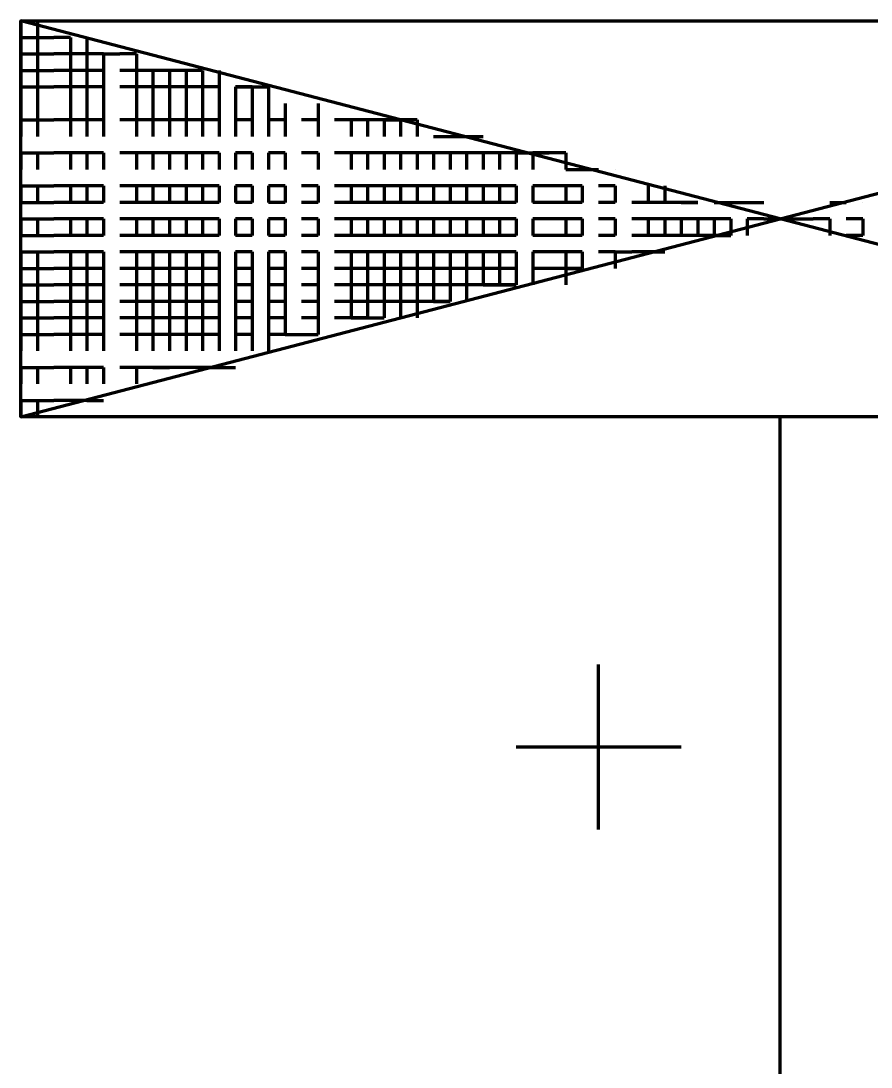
# Model space of a CAD drawing. Header units: inches. Extents: x 16 to 776, y 37 to 575.
# Drawn here: x 109.5 to 118.08, y 375.43 to 386 of the extents above; entities that cross this region are included whole.
import ezdxf

# ---------------------------------------------------------------- set-up
doc = ezdxf.new("R2010")
doc.units = ezdxf.units.IN
doc.header["$MEASUREMENT"] = 0
doc.layers.add('P', color=250, linetype='CONTINUOUS', lineweight=100)

msp = doc.modelspace()

# ---------------------------------------------------------------- linework, layer by layer
at = {"layer": 'P', "color": 0, "linetype": 'Continuous'}
for points in [[(109.5, 386), (109.5, 385.833)], [(124.833, 382), (109.5, 382), (109.5, 386), (124.833, 386), (124.833, 382)], [(109.5, 382), (124.833, 386)], [(124.833, 382), (109.5, 386)], [(109.667, 386), (109.667, 385.833)], [(109.5, 385.833), (109.667, 385.833)], [(109.5, 385.833), (109.5, 385.667)], [(109.667, 385.833), (109.833, 385.833)], [(109.667, 385.833), (109.667, 385.667)], [(110, 385.833), (109.833, 385.833)], [(110, 385.833), (110, 385.667)], [(110.167, 385.833), (110.167, 385.667)], [(109.5, 385.667), (109.667, 385.667)], [(109.5, 385.667), (109.5, 385.5)], [(109.667, 385.667), (109.833, 385.667)], [(109.667, 385.667), (109.667, 385.5)], [(110, 385.667), (109.833, 385.667)], [(110.167, 385.667), (110, 385.667)], [(110, 385.667), (110, 385.5)], [(110.333, 385.667), (110.167, 385.667)], [(110.167, 385.667), (110.167, 385.5)], [(110.333, 385.667), (110.333, 385.667)], [(110.333, 385.667), (110.5, 385.667)], [(110.333, 385.667), (110.333, 385.5)], [(110.333, 385.667), (110.333, 385.667)], [(110.333, 385.667), (110.333, 385.5)], [(110.667, 385.667), (110.5, 385.667)], [(110.667, 385.667), (110.667, 385.5)], [(109.5, 385.5), (109.667, 385.5)], [(109.5, 385.5), (109.5, 385.333)], [(109.667, 385.5), (109.833, 385.5)], [(109.667, 385.5), (109.667, 385.333)], [(110, 385.5), (109.833, 385.5)], [(110.167, 385.5), (110, 385.5)], [(110, 385.5), (110, 385.333)], [(110.333, 385.5), (110.167, 385.5)], [(110.167, 385.5), (110.167, 385.333)], [(110.333, 385.5), (110.333, 385.5)], [(110.333, 385.5), (110.333, 385.333)], [(110.333, 385.5), (110.333, 385.333)], [(110.667, 385.5), (110.5, 385.5)], [(110.833, 385.5), (110.667, 385.5)], [(110.667, 385.5), (110.667, 385.333)], [(111, 385.5), (110.833, 385.5)], [(110.833, 385.5), (110.833, 385.5)], [(110.833, 385.5), (110.833, 385.333)], [(111.167, 385.5), (111, 385.5)], [(111, 385.5), (111, 385.5)], [(111, 385.5), (111, 385.333)], [(111.333, 385.5), (111.167, 385.5)], [(111.167, 385.5), (111.167, 385.5)], [(111.167, 385.5), (111.167, 385.333)], [(111.333, 385.5), (111.333, 385.333)], [(111.5, 385.5), (111.5, 385.333)], [(109.5, 385.333), (109.667, 385.333)], [(109.5, 385.333), (109.5, 385)], [(109.667, 385.333), (109.833, 385.333)], [(109.667, 385.333), (109.667, 385)], [(110, 385.333), (109.833, 385.333)], [(110.167, 385.333), (110, 385.333)], [(110, 385.333), (110, 385)], [(110.333, 385.333), (110.167, 385.333)], [(110.167, 385.333), (110.167, 385)], [(110.333, 385.333), (110.333, 385.333)], [(110.333, 385.333), (110.333, 385)], [(110.333, 385.333), (110.333, 385)], [(110.667, 385.333), (110.5, 385.333)], [(110.833, 385.333), (110.667, 385.333)], [(110.667, 385.333), (110.667, 385)], [(111, 385.333), (110.833, 385.333)], [(110.833, 385.333), (110.833, 385)], [(111.167, 385.333), (111, 385.333)], [(111, 385.333), (111, 385)], [(111.333, 385.333), (111.167, 385.333)], [(111.167, 385.333), (111.167, 385)], [(111.5, 385.333), (111.333, 385.333)], [(111.333, 385.333), (111.333, 385)], [(111.5, 385.333), (111.5, 385)], [(111.833, 385.333), (111.667, 385.333)], [(111.667, 385.333), (111.667, 385.333)], [(111.667, 385.333), (111.833, 385.333)], [(111.667, 385.333), (111.667, 385)], [(111.833, 385.333), (112, 385.333)], [(111.833, 385.333), (111.833, 385)], [(112, 385.333), (112, 385.333)], [(112, 385.333), (112, 385)], [(112.167, 385.167), (112.167, 385)], [(112.5, 385.167), (112.5, 385)], [(112.5, 385.167), (112.5, 385)], [(109.5, 385), (109.667, 385)], [(109.5, 385), (109.667, 385)], [(109.5, 385), (109.5, 385)], [(109.5, 385), (109.5, 384.833)], [(109.667, 385), (109.833, 385)], [(109.667, 385), (109.833, 385)], [(109.667, 385), (109.667, 385)], [(109.667, 385), (109.667, 384.833)], [(110, 385), (109.833, 385)], [(110, 385), (109.833, 385)], [(110.167, 385), (110, 385)], [(110.167, 385), (110, 385)], [(110, 385), (110, 385)], [(110, 385), (110, 384.833)], [(110.333, 385), (110.167, 385)], [(110.333, 385), (110.167, 385)], [(110.167, 385), (110.167, 385)], [(110.167, 385), (110.167, 384.833)], [(110.333, 385), (110.333, 385)], [(110.333, 385), (110.333, 385)], [(110.333, 385), (110.333, 385)], [(110.333, 385), (110.333, 384.833)], [(110.333, 385), (110.333, 385)], [(110.333, 385), (110.333, 384.833)], [(110.667, 385), (110.5, 385)], [(110.667, 385), (110.5, 385)], [(110.833, 385), (110.667, 385)], [(110.833, 385), (110.667, 385)], [(110.667, 385), (110.667, 385)], [(110.667, 385), (110.667, 384.833)], [(111, 385), (110.833, 385)], [(111, 385), (110.833, 385)], [(110.833, 385), (110.833, 385)], [(110.833, 385), (110.833, 384.833)], [(111.167, 385), (111, 385)], [(111.167, 385), (111, 385)], [(111, 385), (111, 385)], [(111, 385), (111, 384.833)], [(111.333, 385), (111.167, 385)], [(111.333, 385), (111.167, 385)], [(111.167, 385), (111.167, 385)], [(111.167, 385), (111.167, 384.833)], [(111.5, 385), (111.333, 385)], [(111.5, 385), (111.333, 385)], [(111.333, 385), (111.333, 385)], [(111.333, 385), (111.333, 384.833)], [(111.5, 385), (111.5, 385)], [(111.5, 385), (111.5, 384.833)], [(111.833, 385), (111.667, 385)], [(111.667, 385), (111.667, 385)], [(111.833, 385), (111.667, 385)], [(111.667, 385), (111.667, 385)], [(111.667, 385), (111.667, 385)], [(111.667, 385), (111.667, 384.833)], [(111.833, 385), (111.833, 385)], [(111.833, 385), (111.833, 384.833)], [(112.167, 385), (112, 385)], [(112, 385), (112, 385)], [(112.167, 385), (112, 385)], [(112, 385), (112, 385)], [(112, 385), (112, 385)], [(112, 385), (112, 384.833)], [(112.167, 385), (112.167, 385)], [(112.167, 385), (112.167, 384.833)], [(112.5, 385), (112.333, 385)], [(112.5, 385), (112.333, 385)], [(112.5, 385), (112.5, 385)], [(112.5, 385), (112.5, 385)], [(112.5, 385), (112.5, 385)], [(112.5, 385), (112.5, 384.833)], [(112.5, 385), (112.5, 385)], [(112.5, 385), (112.5, 384.833)], [(112.833, 385), (112.667, 385)], [(112.833, 385), (112.667, 385)], [(113, 385), (112.833, 385)], [(112.833, 385), (112.833, 385)], [(112.833, 385), (112.833, 384.833)], [(113.167, 385), (113, 385)], [(113, 385), (113, 385)], [(113, 385), (113, 384.833)], [(113.333, 385), (113.167, 385)], [(113.167, 385), (113.333, 385)], [(113.167, 385), (113.167, 384.833)], [(113.5, 385), (113.333, 385)], [(113.333, 385), (113.333, 385)], [(113.333, 385), (113.333, 384.833)], [(113.5, 385), (113.5, 384.833)], [(113.667, 384.833), (113.833, 384.833)], [(113.833, 384.833), (114, 384.833)], [(114, 384.833), (114.167, 384.833)], [(109.5, 384.667), (109.667, 384.667)], [(109.5, 384.667), (109.667, 384.667)], [(109.5, 384.667), (109.5, 384.667)], [(109.5, 384.667), (109.5, 384.5)], [(109.667, 384.667), (109.833, 384.667)], [(109.667, 384.667), (109.833, 384.667)], [(109.667, 384.667), (109.667, 384.667)], [(109.667, 384.667), (109.667, 384.5)], [(110, 384.667), (109.833, 384.667)], [(110, 384.667), (109.833, 384.667)], [(110.167, 384.667), (110, 384.667)], [(110.167, 384.667), (110, 384.667)], [(110, 384.667), (110, 384.667)], [(110, 384.667), (110, 384.5)], [(110.333, 384.667), (110.167, 384.667)], [(110.333, 384.667), (110.167, 384.667)], [(110.167, 384.667), (110.167, 384.667)], [(110.167, 384.667), (110.167, 384.5)], [(110.333, 384.667), (110.333, 384.667)], [(110.333, 384.667), (110.333, 384.667)], [(110.333, 384.667), (110.333, 384.667)], [(110.333, 384.667), (110.333, 384.5)], [(110.333, 384.667), (110.333, 384.667)], [(110.333, 384.667), (110.333, 384.5)], [(110.667, 384.667), (110.5, 384.667)], [(110.667, 384.667), (110.5, 384.667)], [(110.833, 384.667), (110.667, 384.667)], [(110.833, 384.667), (110.667, 384.667)], [(110.667, 384.667), (110.667, 384.667)], [(110.667, 384.667), (110.667, 384.5)], [(111, 384.667), (110.833, 384.667)], [(111, 384.667), (110.833, 384.667)], [(110.833, 384.667), (110.833, 384.667)], [(110.833, 384.667), (110.833, 384.5)], [(111.167, 384.667), (111, 384.667)], [(111.167, 384.667), (111, 384.667)], [(111, 384.667), (111, 384.667)], [(111, 384.667), (111, 384.5)], [(111.333, 384.667), (111.167, 384.667)], [(111.333, 384.667), (111.167, 384.667)], [(111.167, 384.667), (111.167, 384.667)], [(111.167, 384.667), (111.167, 384.5)], [(111.5, 384.667), (111.333, 384.667)], [(111.5, 384.667), (111.333, 384.667)], [(111.333, 384.667), (111.333, 384.667)], [(111.333, 384.667), (111.333, 384.5)], [(111.5, 384.667), (111.5, 384.667)], [(111.5, 384.667), (111.5, 384.5)], [(111.833, 384.667), (111.667, 384.667)], [(111.667, 384.667), (111.667, 384.667)], [(111.833, 384.667), (111.667, 384.667)], [(111.667, 384.667), (111.667, 384.667)], [(111.667, 384.667), (111.667, 384.667)], [(111.667, 384.667), (111.667, 384.5)], [(111.833, 384.667), (111.833, 384.667)], [(111.833, 384.667), (111.833, 384.5)], [(112.167, 384.667), (112, 384.667)], [(112, 384.667), (112, 384.667)], [(112.167, 384.667), (112, 384.667)], [(112, 384.667), (112, 384.667)], [(112, 384.667), (112, 384.667)], [(112, 384.667), (112, 384.5)], [(112.167, 384.667), (112.167, 384.667)], [(112.167, 384.667), (112.167, 384.5)], [(112.5, 384.667), (112.333, 384.667)], [(112.5, 384.667), (112.333, 384.667)], [(112.5, 384.667), (112.5, 384.667)], [(112.5, 384.667), (112.5, 384.667)], [(112.5, 384.667), (112.5, 384.667)], [(112.5, 384.667), (112.5, 384.5)], [(112.5, 384.667), (112.5, 384.667)], [(112.5, 384.667), (112.5, 384.5)], [(112.833, 384.667), (112.667, 384.667)], [(112.833, 384.667), (112.667, 384.667)], [(113, 384.667), (112.833, 384.667)], [(113, 384.667), (112.833, 384.667)], [(112.833, 384.667), (112.833, 384.667)], [(112.833, 384.667), (112.833, 384.5)], [(113.167, 384.667), (113, 384.667)], [(113.167, 384.667), (113, 384.667)], [(113, 384.667), (113, 384.667)], [(113, 384.667), (113, 384.5)], [(113.333, 384.667), (113.167, 384.667)], [(113.333, 384.667), (113.167, 384.667)], [(113.167, 384.667), (113.167, 384.667)], [(113.167, 384.667), (113.167, 384.5)], [(113.5, 384.667), (113.333, 384.667)], [(113.5, 384.667), (113.333, 384.667)], [(113.333, 384.667), (113.333, 384.667)], [(113.333, 384.667), (113.333, 384.5)], [(113.667, 384.667), (113.5, 384.667)], [(113.667, 384.667), (113.5, 384.667)], [(113.5, 384.667), (113.5, 384.667)], [(113.5, 384.667), (113.5, 384.5)], [(113.833, 384.667), (113.667, 384.667)], [(113.833, 384.667), (113.667, 384.667)], [(113.667, 384.667), (113.667, 384.667)], [(113.667, 384.667), (113.667, 384.5)], [(114, 384.667), (113.833, 384.667)], [(114, 384.667), (113.833, 384.667)], [(113.833, 384.667), (113.833, 384.667)], [(113.833, 384.667), (113.833, 384.5)], [(114.167, 384.667), (114, 384.667)], [(114.167, 384.667), (114, 384.667)], [(114, 384.667), (114, 384.667)], [(114, 384.667), (114, 384.5)], [(114.333, 384.667), (114.167, 384.667)], [(114.167, 384.667), (114.167, 384.667)], [(114.167, 384.667), (114.167, 384.5)], [(114.5, 384.667), (114.333, 384.667)], [(114.333, 384.667), (114.333, 384.667)], [(114.333, 384.667), (114.333, 384.5)], [(114.5, 384.667), (114.667, 384.667)], [(114.5, 384.667), (114.5, 384.5)], [(115, 384.667), (114.667, 384.667)], [(114.667, 384.667), (114.667, 384.667)], [(114.667, 384.667), (114.833, 384.667)], [(114.667, 384.667), (114.667, 384.5)], [(115, 384.667), (115, 384.5)], [(115, 384.5), (115.167, 384.5)], [(115.167, 384.5), (115.333, 384.5)], [(115.5, 384.5), (115.5, 384.5)], [(109.5, 384.333), (109.667, 384.333)], [(109.5, 384.333), (109.5, 384.167)], [(109.667, 384.333), (109.833, 384.333)], [(109.667, 384.333), (109.667, 384.167)], [(110, 384.333), (109.833, 384.333)], [(110.167, 384.333), (110, 384.333)], [(110, 384.333), (110, 384.167)], [(110.333, 384.333), (110.167, 384.333)], [(110.167, 384.333), (110.167, 384.167)], [(110.333, 384.333), (110.333, 384.333)], [(110.333, 384.333), (110.333, 384.167)], [(110.333, 384.333), (110.333, 384.167)], [(110.667, 384.333), (110.5, 384.333)], [(110.833, 384.333), (110.667, 384.333)], [(110.667, 384.333), (110.667, 384.167)], [(111, 384.333), (110.833, 384.333)], [(110.833, 384.333), (110.833, 384.167)], [(111.167, 384.333), (111, 384.333)], [(111, 384.333), (111, 384.167)], [(111.333, 384.333), (111.167, 384.333)], [(111.167, 384.333), (111.167, 384.167)], [(111.5, 384.333), (111.333, 384.333)], [(111.333, 384.333), (111.333, 384.167)], [(111.5, 384.333), (111.5, 384.167)], [(111.833, 384.333), (111.667, 384.333)], [(111.667, 384.333), (111.667, 384.333)], [(111.667, 384.333), (111.667, 384.167)], [(111.833, 384.333), (111.833, 384.167)], [(112.167, 384.333), (112, 384.333)], [(112, 384.333), (112, 384.333)], [(112, 384.333), (112, 384.167)], [(112.167, 384.333), (112.167, 384.167)], [(112.5, 384.333), (112.333, 384.333)], [(112.5, 384.333), (112.5, 384.333)], [(112.5, 384.333), (112.5, 384.167)], [(112.5, 384.333), (112.5, 384.167)], [(112.833, 384.333), (112.667, 384.333)], [(113, 384.333), (112.833, 384.333)], [(112.833, 384.333), (112.833, 384.167)], [(113.167, 384.333), (113, 384.333)], [(113, 384.333), (113, 384.167)], [(113.333, 384.333), (113.167, 384.333)], [(113.167, 384.333), (113.167, 384.167)], [(113.5, 384.333), (113.333, 384.333)], [(113.333, 384.333), (113.333, 384.167)], [(113.667, 384.333), (113.5, 384.333)], [(113.5, 384.333), (113.5, 384.167)], [(113.833, 384.333), (113.667, 384.333)], [(113.667, 384.333), (113.667, 384.167)], [(114, 384.333), (113.833, 384.333)], [(113.833, 384.333), (113.833, 384.167)], [(114.167, 384.333), (114, 384.333)], [(114, 384.333), (114, 384.167)], [(114.333, 384.333), (114.167, 384.333)], [(114.167, 384.333), (114.167, 384.167)], [(114.5, 384.333), (114.333, 384.333)], [(114.333, 384.333), (114.333, 384.167)], [(114.5, 384.333), (114.5, 384.167)], [(115, 384.333), (114.667, 384.333)], [(114.667, 384.333), (114.667, 384.333)], [(114.667, 384.333), (114.667, 384.167)], [(115.167, 384.333), (115, 384.333)], [(115, 384.333), (115, 384.333)], [(115, 384.333), (115, 384.167)], [(115, 384.333), (115, 384.167)], [(115.167, 384.333), (115.167, 384.167)], [(115.5, 384.333), (115.333, 384.333)], [(115.5, 384.333), (115.5, 384.333)], [(115.5, 384.333), (115.5, 384.167)], [(115.5, 384.333), (115.5, 384.167)], [(115.833, 384.333), (115.833, 384.167)], [(116, 384.333), (116, 384.167)], [(109.5, 384.167), (109.667, 384.167)], [(109.5, 384.167), (109.5, 384.167)], [(109.667, 384.167), (109.833, 384.167)], [(109.667, 384.167), (109.667, 384.167)], [(110, 384.167), (109.833, 384.167)], [(110.167, 384.167), (110, 384.167)], [(110, 384.167), (110, 384.167)], [(110.333, 384.167), (110.167, 384.167)], [(110.167, 384.167), (110.167, 384.167)], [(110.333, 384.167), (110.333, 384.167)], [(110.333, 384.167), (110.333, 384.167)], [(110.333, 384.167), (110.333, 384.167)], [(110.667, 384.167), (110.5, 384.167)], [(110.833, 384.167), (110.667, 384.167)], [(110.667, 384.167), (110.667, 384.167)], [(111, 384.167), (110.833, 384.167)], [(110.833, 384.167), (110.833, 384.167)], [(111.167, 384.167), (111, 384.167)], [(111, 384.167), (111, 384.167)], [(111.333, 384.167), (111.167, 384.167)], [(111.167, 384.167), (111.167, 384.167)], [(111.5, 384.167), (111.333, 384.167)], [(111.333, 384.167), (111.333, 384.167)], [(111.5, 384.167), (111.5, 384.167)], [(111.833, 384.167), (111.667, 384.167)], [(111.667, 384.167), (111.667, 384.167)], [(111.667, 384.167), (111.667, 384.167)], [(111.833, 384.167), (111.833, 384.167)], [(112.167, 384.167), (112, 384.167)], [(112, 384.167), (112, 384.167)], [(112, 384.167), (112, 384.167)], [(112.167, 384.167), (112.167, 384.167)], [(112.5, 384.167), (112.333, 384.167)], [(112.5, 384.167), (112.5, 384.167)], [(112.5, 384.167), (112.5, 384.167)], [(112.5, 384.167), (112.5, 384.167)], [(112.833, 384.167), (112.667, 384.167)], [(113, 384.167), (112.833, 384.167)], [(112.833, 384.167), (112.833, 384.167)], [(113.167, 384.167), (113, 384.167)], [(113, 384.167), (113, 384.167)], [(113.333, 384.167), (113.167, 384.167)], [(113.167, 384.167), (113.167, 384.167)], [(113.5, 384.167), (113.333, 384.167)], [(113.333, 384.167), (113.333, 384.167)], [(113.667, 384.167), (113.5, 384.167)], [(113.5, 384.167), (113.5, 384.167)], [(113.833, 384.167), (113.667, 384.167)], [(113.667, 384.167), (113.667, 384.167)], [(114, 384.167), (113.833, 384.167)], [(113.833, 384.167), (113.833, 384.167)], [(114.167, 384.167), (114, 384.167)], [(114, 384.167), (114, 384.167)], [(114.333, 384.167), (114.167, 384.167)], [(114.167, 384.167), (114.167, 384.167)], [(114.5, 384.167), (114.333, 384.167)], [(114.333, 384.167), (114.333, 384.167)], [(114.5, 384.167), (114.5, 384.167)], [(115, 384.167), (114.667, 384.167)], [(114.667, 384.167), (114.667, 384.167)], [(114.667, 384.167), (114.667, 384.167)], [(115.167, 384.167), (115, 384.167)], [(115, 384.167), (115, 384.167)], [(115, 384.167), (115, 384.167)], [(115, 384.167), (115, 384.167)], [(115.167, 384.167), (115.167, 384.167)], [(115.5, 384.167), (115.333, 384.167)], [(115.5, 384.167), (115.5, 384.167)], [(115.5, 384.167), (115.5, 384.167)], [(115.5, 384.167), (115.5, 384.167)], [(115.833, 384.167), (115.667, 384.167)], [(116, 384.167), (115.833, 384.167)], [(115.833, 384.167), (115.833, 384.167)], [(116.167, 384.167), (116, 384.167)], [(116, 384.167), (116, 384.167)], [(116.333, 384.167), (116.167, 384.167)], [(116.167, 384.167), (116.333, 384.167)], [(116.167, 384.167), (116.167, 384.167)], [(116.333, 384.167), (116.333, 384.167)], [(116.5, 384.167), (116.667, 384.167)], [(116.667, 384.167), (116.833, 384.167)], [(116.833, 384.167), (117, 384.167)], [(117.667, 384.167), (117.833, 384.167)], [(117.667, 384.167), (117.667, 384.167)], [(118, 384.167), (118, 384.167)], [(118, 384.167), (118, 384.167)], [(118, 384.167), (118, 384.167)], [(109.5, 384), (109.667, 384)], [(109.5, 384), (109.5, 383.833)], [(109.667, 384), (109.833, 384)], [(109.667, 384), (109.667, 383.833)], [(110, 384), (109.833, 384)], [(110.167, 384), (110, 384)], [(110, 384), (110, 383.833)], [(110.333, 384), (110.167, 384)], [(110.167, 384), (110.167, 383.833)], [(110.333, 384), (110.333, 384)], [(110.333, 384), (110.333, 383.833)], [(110.333, 384), (110.333, 383.833)], [(110.667, 384), (110.5, 384)], [(110.833, 384), (110.667, 384)], [(110.667, 384), (110.667, 383.833)], [(111, 384), (110.833, 384)], [(110.833, 384), (110.833, 383.833)], [(111.167, 384), (111, 384)], [(111, 384), (111, 383.833)], [(111.333, 384), (111.167, 384)], [(111.167, 384), (111.167, 383.833)], [(111.5, 384), (111.333, 384)], [(111.333, 384), (111.333, 383.833)], [(111.5, 384), (111.5, 383.833)], [(111.833, 384), (111.667, 384)], [(111.667, 384), (111.667, 384)], [(111.667, 384), (111.667, 383.833)], [(111.833, 384), (111.833, 383.833)], [(112.167, 384), (112, 384)], [(112, 384), (112, 384)], [(112, 384), (112, 383.833)], [(112.167, 384), (112.167, 383.833)], [(112.5, 384), (112.333, 384)], [(112.5, 384), (112.5, 384)], [(112.5, 384), (112.5, 383.833)], [(112.5, 384), (112.5, 383.833)], [(112.833, 384), (112.667, 384)], [(113, 384), (112.833, 384)], [(112.833, 384), (112.833, 383.833)], [(113.167, 384), (113, 384)], [(113, 384), (113, 383.833)], [(113.333, 384), (113.167, 384)], [(113.167, 384), (113.167, 383.833)], [(113.5, 384), (113.333, 384)], [(113.333, 384), (113.333, 383.833)], [(113.667, 384), (113.5, 384)], [(113.5, 384), (113.5, 383.833)], [(113.833, 384), (113.667, 384)], [(113.667, 384), (113.667, 383.833)], [(114, 384), (113.833, 384)], [(113.833, 384), (113.833, 383.833)], [(114.167, 384), (114, 384)], [(114, 384), (114, 383.833)], [(114.333, 384), (114.167, 384)], [(114.167, 384), (114.167, 383.833)], [(114.5, 384), (114.333, 384)], [(114.333, 384), (114.333, 383.833)], [(114.5, 384), (114.5, 383.833)], [(115, 384), (114.667, 384)], [(114.667, 384), (114.667, 384)], [(114.667, 384), (114.667, 383.833)], [(115.167, 384), (115, 384)], [(115, 384), (115, 384)], [(115, 384), (115, 383.833)], [(115, 384), (115, 383.833)], [(115.167, 384), (115.167, 383.833)], [(115.5, 384), (115.333, 384)], [(115.5, 384), (115.5, 384)], [(115.5, 384), (115.5, 383.833)], [(115.5, 384), (115.5, 383.833)], [(115.833, 384), (115.667, 384)], [(116, 384), (115.833, 384)], [(115.833, 384), (115.833, 383.833)], [(116.167, 384), (116, 384)], [(116, 384), (116, 383.833)], [(116.333, 384), (116.167, 384)], [(116.167, 384), (116.167, 383.833)], [(116.5, 384), (116.333, 384)], [(116.333, 384), (116.333, 383.833)], [(116.667, 384), (116.5, 384)], [(116.5, 384), (116.5, 383.833)], [(116.667, 384), (116.667, 383.833)], [(117, 384), (116.833, 384)], [(116.833, 384), (116.833, 384)], [(116.833, 384), (116.833, 383.833)], [(117, 384), (117.167, 384)], [(117.167, 384), (117.333, 384)], [(117.333, 384), (117.5, 384)], [(117.333, 384), (117.5, 384)], [(117.667, 384), (117.5, 384)], [(117.667, 384), (117.667, 384)], [(117.667, 384), (117.667, 383.833)], [(117.667, 384), (117.667, 383.833)], [(118, 384), (117.833, 384)], [(118, 384), (118, 384)], [(118, 384), (118, 383.833)], [(118, 384), (118, 383.833)], [(109.5, 383.833), (109.667, 383.833)], [(109.5, 383.833), (109.5, 383.833)], [(109.667, 383.833), (109.833, 383.833)], [(109.667, 383.833), (109.667, 383.833)], [(110, 383.833), (109.833, 383.833)], [(110.167, 383.833), (110, 383.833)], [(110, 383.833), (110, 383.833)], [(110.333, 383.833), (110.167, 383.833)], [(110.167, 383.833), (110.167, 383.833)], [(110.333, 383.833), (110.333, 383.833)], [(110.333, 383.833), (110.333, 383.833)], [(110.333, 383.833), (110.333, 383.833)], [(110.667, 383.833), (110.5, 383.833)], [(110.833, 383.833), (110.667, 383.833)], [(110.667, 383.833), (110.667, 383.833)], [(111, 383.833), (110.833, 383.833)], [(110.833, 383.833), (110.833, 383.833)], [(111.167, 383.833), (111, 383.833)], [(111, 383.833), (111, 383.833)], [(111.333, 383.833), (111.167, 383.833)], [(111.167, 383.833), (111.167, 383.833)], [(111.5, 383.833), (111.333, 383.833)], [(111.333, 383.833), (111.333, 383.833)], [(111.5, 383.833), (111.5, 383.833)], [(111.833, 383.833), (111.667, 383.833)], [(111.667, 383.833), (111.667, 383.833)], [(111.667, 383.833), (111.667, 383.833)], [(111.833, 383.833), (111.833, 383.833)], [(112.167, 383.833), (112, 383.833)], [(112, 383.833), (112, 383.833)], [(112, 383.833), (112, 383.833)], [(112.167, 383.833), (112.167, 383.833)], [(112.5, 383.833), (112.333, 383.833)], [(112.5, 383.833), (112.5, 383.833)], [(112.5, 383.833), (112.5, 383.833)], [(112.5, 383.833), (112.5, 383.833)], [(112.833, 383.833), (112.667, 383.833)], [(113, 383.833), (112.833, 383.833)], [(112.833, 383.833), (112.833, 383.833)], [(113.167, 383.833), (113, 383.833)], [(113, 383.833), (113, 383.833)], [(113.333, 383.833), (113.167, 383.833)], [(113.167, 383.833), (113.167, 383.833)], [(113.5, 383.833), (113.333, 383.833)], [(113.333, 383.833), (113.333, 383.833)], [(113.667, 383.833), (113.5, 383.833)], [(113.5, 383.833), (113.5, 383.833)], [(113.833, 383.833), (113.667, 383.833)], [(113.667, 383.833), (113.667, 383.833)], [(114, 383.833), (113.833, 383.833)], [(113.833, 383.833), (113.833, 383.833)], [(114.167, 383.833), (114, 383.833)], [(114, 383.833), (114, 383.833)], [(114.333, 383.833), (114.167, 383.833)], [(114.167, 383.833), (114.167, 383.833)], [(114.5, 383.833), (114.333, 383.833)], [(114.333, 383.833), (114.333, 383.833)], [(114.5, 383.833), (114.5, 383.833)], [(115, 383.833), (114.667, 383.833)], [(114.667, 383.833), (114.667, 383.833)], [(114.667, 383.833), (114.667, 383.833)], [(115.167, 383.833), (115, 383.833)], [(115, 383.833), (115, 383.833)], [(115, 383.833), (115, 383.833)], [(115, 383.833), (115, 383.833)], [(115.167, 383.833), (115.167, 383.833)], [(115.5, 383.833), (115.333, 383.833)], [(115.5, 383.833), (115.5, 383.833)], [(115.5, 383.833), (115.5, 383.833)], [(115.5, 383.833), (115.5, 383.833)], [(115.833, 383.833), (115.667, 383.833)], [(116, 383.833), (115.833, 383.833)], [(115.833, 383.833), (115.833, 383.833)], [(116.167, 383.833), (116, 383.833)], [(116, 383.833), (116, 383.833)], [(116.333, 383.833), (116.167, 383.833)], [(116.167, 383.833), (116.167, 383.833)], [(116.5, 383.833), (116.333, 383.833)], [(116.333, 383.833), (116.333, 383.833)], [(116.667, 383.833), (116.5, 383.833)], [(116.5, 383.833), (116.667, 383.833)], [(118, 383.833), (117.833, 383.833)], [(118, 383.833), (118, 383.833)], [(118, 383.833), (118, 383.833)], [(118, 383.833), (118, 383.833)], [(109.5, 383.667), (109.667, 383.667)], [(109.5, 383.667), (109.5, 383.5)], [(109.667, 383.667), (109.833, 383.667)], [(109.667, 383.667), (109.667, 383.5)], [(110, 383.667), (109.833, 383.667)], [(110.167, 383.667), (110, 383.667)], [(110, 383.667), (110, 383.5)], [(110.333, 383.667), (110.167, 383.667)], [(110.167, 383.667), (110.167, 383.5)], [(110.333, 383.667), (110.333, 383.667)], [(110.333, 383.667), (110.333, 383.5)], [(110.333, 383.667), (110.333, 383.5)], [(110.667, 383.667), (110.5, 383.667)], [(110.833, 383.667), (110.667, 383.667)], [(110.667, 383.667), (110.667, 383.5)], [(111, 383.667), (110.833, 383.667)], [(110.833, 383.667), (110.833, 383.5)], [(111.167, 383.667), (111, 383.667)], [(111, 383.667), (111, 383.5)], [(111.333, 383.667), (111.167, 383.667)], [(111.167, 383.667), (111.167, 383.5)], [(111.5, 383.667), (111.333, 383.667)], [(111.333, 383.667), (111.333, 383.5)], [(111.5, 383.667), (111.5, 383.5)], [(111.833, 383.667), (111.667, 383.667)], [(111.667, 383.667), (111.667, 383.667)], [(111.667, 383.667), (111.667, 383.5)], [(111.833, 383.667), (111.833, 383.5)], [(112.167, 383.667), (112, 383.667)], [(112, 383.667), (112, 383.667)], [(112, 383.667), (112, 383.5)], [(112.167, 383.667), (112.167, 383.5)], [(112.5, 383.667), (112.333, 383.667)], [(112.5, 383.667), (112.5, 383.667)], [(112.5, 383.667), (112.5, 383.5)], [(112.5, 383.667), (112.5, 383.5)], [(112.833, 383.667), (112.667, 383.667)], [(113, 383.667), (112.833, 383.667)], [(112.833, 383.667), (112.833, 383.5)], [(113.167, 383.667), (113, 383.667)], [(113, 383.667), (113, 383.5)], [(113.333, 383.667), (113.167, 383.667)], [(113.167, 383.667), (113.167, 383.5)], [(113.5, 383.667), (113.333, 383.667)], [(113.333, 383.667), (113.333, 383.5)], [(113.667, 383.667), (113.5, 383.667)], [(113.5, 383.667), (113.5, 383.5)], [(113.833, 383.667), (113.667, 383.667)], [(113.667, 383.667), (113.667, 383.5)], [(114, 383.667), (113.833, 383.667)], [(113.833, 383.667), (113.833, 383.5)], [(114.167, 383.667), (114, 383.667)], [(114, 383.667), (114, 383.5)], [(114.333, 383.667), (114.167, 383.667)], [(114.167, 383.667), (114.167, 383.5)], [(114.5, 383.667), (114.333, 383.667)], [(114.333, 383.667), (114.333, 383.5)], [(114.5, 383.667), (114.5, 383.5)], [(115, 383.667), (114.667, 383.667)], [(114.667, 383.667), (114.667, 383.667)], [(114.667, 383.667), (114.667, 383.5)], [(115.167, 383.667), (115, 383.667)], [(115, 383.667), (115, 383.667)], [(115, 383.667), (115, 383.5)], [(115, 383.667), (115, 383.5)], [(115.167, 383.667), (115.167, 383.5)], [(115.5, 383.667), (115.333, 383.667)], [(115.5, 383.667), (115.5, 383.667)], [(115.5, 383.667), (115.667, 383.667)], [(115.5, 383.667), (115.5, 383.5)], [(115.833, 383.667), (115.667, 383.667)], [(116, 383.667), (115.833, 383.667)], [(115.833, 383.667), (116, 383.667)], [(109.5, 383.5), (109.667, 383.5)], [(109.5, 383.5), (109.5, 383.333)], [(109.667, 383.5), (109.833, 383.5)], [(109.667, 383.5), (109.667, 383.333)], [(110, 383.5), (109.833, 383.5)], [(110.167, 383.5), (110, 383.5)], [(110, 383.5), (110, 383.333)], [(110.333, 383.5), (110.167, 383.5)], [(110.167, 383.5), (110.167, 383.333)], [(110.333, 383.5), (110.333, 383.5)], [(110.333, 383.5), (110.333, 383.333)], [(110.333, 383.5), (110.333, 383.333)], [(110.667, 383.5), (110.5, 383.5)], [(110.833, 383.5), (110.667, 383.5)], [(110.667, 383.5), (110.667, 383.333)], [(111, 383.5), (110.833, 383.5)], [(110.833, 383.5), (110.833, 383.333)], [(111.167, 383.5), (111, 383.5)], [(111, 383.5), (111, 383.333)], [(111.333, 383.5), (111.167, 383.5)], [(111.167, 383.5), (111.167, 383.333)], [(111.5, 383.5), (111.333, 383.5)], [(111.333, 383.5), (111.333, 383.333)], [(111.5, 383.5), (111.5, 383.333)], [(111.833, 383.5), (111.667, 383.5)], [(111.667, 383.5), (111.667, 383.5)], [(111.667, 383.5), (111.667, 383.333)], [(111.833, 383.5), (111.833, 383.333)], [(112.167, 383.5), (112, 383.5)], [(112, 383.5), (112, 383.5)], [(112, 383.5), (112, 383.333)], [(112.167, 383.5), (112.167, 383.333)], [(112.5, 383.5), (112.333, 383.5)], [(112.5, 383.5), (112.5, 383.5)], [(112.5, 383.5), (112.5, 383.333)], [(112.5, 383.5), (112.5, 383.333)], [(112.833, 383.5), (112.667, 383.5)], [(113, 383.5), (112.833, 383.5)], [(112.833, 383.5), (112.833, 383.333)], [(113.167, 383.5), (113, 383.5)], [(113, 383.5), (113, 383.333)], [(113.333, 383.5), (113.167, 383.5)], [(113.167, 383.5), (113.167, 383.333)], [(113.5, 383.5), (113.333, 383.5)], [(113.333, 383.5), (113.333, 383.333)], [(113.667, 383.5), (113.5, 383.5)], [(113.5, 383.5), (113.5, 383.333)], [(113.833, 383.5), (113.667, 383.5)], [(113.667, 383.5), (113.667, 383.333)], [(114, 383.5), (113.833, 383.5)], [(113.833, 383.5), (113.833, 383.333)], [(114.167, 383.5), (114, 383.5)], [(114, 383.5), (114, 383.333)], [(114.333, 383.5), (114.167, 383.5)], [(114.167, 383.5), (114.167, 383.333)], [(114.5, 383.5), (114.333, 383.5)], [(114.333, 383.5), (114.333, 383.333)], [(114.5, 383.5), (114.5, 383.333)], [(115, 383.5), (114.667, 383.5)], [(114.667, 383.5), (114.667, 383.5)], [(114.667, 383.5), (114.667, 383.333)], [(115.167, 383.5), (115, 383.5)], [(115, 383.5), (115, 383.5)], [(115, 383.5), (115.167, 383.5)], [(115, 383.5), (115, 383.333)], [(109.5, 383.333), (109.667, 383.333)], [(109.5, 383.333), (109.5, 383.167)], [(109.667, 383.333), (109.833, 383.333)], [(109.667, 383.333), (109.667, 383.167)], [(110, 383.333), (109.833, 383.333)], [(110.167, 383.333), (110, 383.333)], [(110, 383.333), (110, 383.167)], [(110.333, 383.333), (110.167, 383.333)], [(110.167, 383.333), (110.167, 383.167)], [(110.333, 383.333), (110.333, 383.333)], [(110.333, 383.333), (110.333, 383.167)], [(110.333, 383.333), (110.333, 383.167)], [(110.667, 383.333), (110.5, 383.333)], [(110.833, 383.333), (110.667, 383.333)], [(110.667, 383.333), (110.667, 383.167)], [(111, 383.333), (110.833, 383.333)], [(110.833, 383.333), (110.833, 383.167)], [(111.167, 383.333), (111, 383.333)], [(111, 383.333), (111, 383.167)], [(111.333, 383.333), (111.167, 383.333)], [(111.167, 383.333), (111.167, 383.167)], [(111.5, 383.333), (111.333, 383.333)], [(111.333, 383.333), (111.333, 383.167)], [(111.5, 383.333), (111.5, 383.167)], [(111.833, 383.333), (111.667, 383.333)], [(111.667, 383.333), (111.667, 383.333)], [(111.667, 383.333), (111.667, 383.167)], [(111.833, 383.333), (111.833, 383.167)], [(112.167, 383.333), (112, 383.333)], [(112, 383.333), (112, 383.333)], [(112, 383.333), (112, 383.167)], [(112.167, 383.333), (112.167, 383.167)], [(112.5, 383.333), (112.333, 383.333)], [(112.5, 383.333), (112.5, 383.333)], [(112.5, 383.333), (112.5, 383.167)], [(112.5, 383.333), (112.5, 383.167)], [(112.833, 383.333), (112.667, 383.333)], [(113, 383.333), (112.833, 383.333)], [(112.833, 383.333), (112.833, 383.167)], [(113.167, 383.333), (113, 383.333)], [(113, 383.333), (113, 383.167)], [(113.333, 383.333), (113.167, 383.333)], [(113.167, 383.333), (113.167, 383.167)], [(113.5, 383.333), (113.333, 383.333)], [(113.333, 383.333), (113.333, 383.167)], [(113.667, 383.333), (113.5, 383.333)], [(113.5, 383.333), (113.5, 383.167)], [(113.833, 383.333), (113.667, 383.333)], [(113.667, 383.333), (113.667, 383.167)], [(114, 383.333), (113.833, 383.333)], [(113.833, 383.333), (113.833, 383.167)], [(114.167, 383.333), (114, 383.333)], [(114, 383.333), (114, 383.167)], [(114.333, 383.333), (114.167, 383.333)], [(114.167, 383.333), (114.333, 383.333)], [(114.5, 383.333), (114.333, 383.333)], [(114.333, 383.333), (114.5, 383.333)], [(109.5, 383.167), (109.667, 383.167)], [(109.5, 383.167), (109.5, 383)], [(109.667, 383.167), (109.833, 383.167)], [(109.667, 383.167), (109.667, 383)], [(110, 383.167), (109.833, 383.167)], [(110.167, 383.167), (110, 383.167)], [(110, 383.167), (110, 383)], [(110.333, 383.167), (110.167, 383.167)], [(110.167, 383.167), (110.167, 383)], [(110.333, 383.167), (110.333, 383.167)], [(110.333, 383.167), (110.333, 383)], [(110.333, 383.167), (110.333, 383)], [(110.667, 383.167), (110.5, 383.167)], [(110.833, 383.167), (110.667, 383.167)], [(110.667, 383.167), (110.667, 383)], [(111, 383.167), (110.833, 383.167)], [(110.833, 383.167), (110.833, 383)], [(111.167, 383.167), (111, 383.167)], [(111, 383.167), (111, 383)], [(111.333, 383.167), (111.167, 383.167)], [(111.167, 383.167), (111.167, 383)], [(111.5, 383.167), (111.333, 383.167)], [(111.333, 383.167), (111.333, 383)], [(111.5, 383.167), (111.5, 383)], [(111.833, 383.167), (111.667, 383.167)], [(111.667, 383.167), (111.667, 383.167)], [(111.667, 383.167), (111.667, 383)], [(111.833, 383.167), (111.833, 383)], [(112.167, 383.167), (112, 383.167)], [(112, 383.167), (112, 383.167)], [(112, 383.167), (112, 383)], [(112.167, 383.167), (112.167, 383)], [(112.5, 383.167), (112.333, 383.167)], [(112.5, 383.167), (112.5, 383.167)], [(112.5, 383.167), (112.5, 383)], [(112.5, 383.167), (112.5, 383)], [(112.833, 383.167), (112.667, 383.167)], [(113, 383.167), (112.833, 383.167)], [(112.833, 383.167), (112.833, 383)], [(113.167, 383.167), (113, 383.167)], [(113, 383.167), (113, 383)], [(113.333, 383.167), (113.167, 383.167)], [(113.167, 383.167), (113.167, 383)], [(113.5, 383.167), (113.333, 383.167)], [(113.333, 383.167), (113.333, 383)], [(113.667, 383.167), (113.5, 383.167)], [(113.5, 383.167), (113.5, 383)], [(113.833, 383.167), (113.667, 383.167)], [(113.667, 383.167), (113.833, 383.167)], [(109.5, 383), (109.667, 383)], [(109.5, 383), (109.5, 382.833)], [(109.667, 383), (109.833, 383)], [(109.667, 383), (109.667, 382.833)], [(110, 383), (109.833, 383)], [(110.167, 383), (110, 383)], [(110, 383), (110, 382.833)], [(110.333, 383), (110.167, 383)], [(110.167, 383), (110.167, 382.833)], [(110.333, 383), (110.333, 383)], [(110.333, 383), (110.333, 382.833)], [(110.333, 383), (110.333, 382.833)], [(110.667, 383), (110.5, 383)], [(110.833, 383), (110.667, 383)], [(110.667, 383), (110.667, 382.833)], [(111, 383), (110.833, 383)], [(110.833, 383), (110.833, 382.833)], [(111.167, 383), (111, 383)], [(111, 383), (111, 382.833)], [(111.333, 383), (111.167, 383)], [(111.167, 383), (111.167, 382.833)], [(111.5, 383), (111.333, 383)], [(111.333, 383), (111.333, 382.833)], [(111.5, 383), (111.5, 382.833)], [(111.833, 383), (111.667, 383)], [(111.667, 383), (111.667, 383)], [(111.667, 383), (111.667, 382.833)], [(111.833, 383), (111.833, 382.833)], [(112.167, 383), (112, 383)], [(112, 383), (112, 383)], [(112, 383), (112, 382.833)], [(112.167, 383), (112.167, 382.833)], [(112.5, 383), (112.333, 383)], [(112.5, 383), (112.5, 383)], [(112.5, 383), (112.5, 382.833)], [(112.5, 383), (112.5, 382.833)], [(112.833, 383), (112.667, 383)], [(113, 383), (112.833, 383)], [(112.833, 383), (113, 383)], [(113, 383), (113.167, 383)], [(113, 383), (113, 383)], [(109.5, 382.833), (109.667, 382.833)], [(109.5, 382.833), (109.5, 382.667)], [(109.667, 382.833), (109.833, 382.833)], [(109.667, 382.833), (109.667, 382.667)], [(110, 382.833), (109.833, 382.833)], [(110.167, 382.833), (110, 382.833)], [(110, 382.833), (110, 382.667)], [(110.333, 382.833), (110.167, 382.833)], [(110.167, 382.833), (110.167, 382.667)], [(110.333, 382.833), (110.333, 382.833)], [(110.333, 382.833), (110.333, 382.667)], [(110.333, 382.833), (110.333, 382.667)], [(110.667, 382.833), (110.5, 382.833)], [(110.833, 382.833), (110.667, 382.833)], [(110.667, 382.833), (110.667, 382.667)], [(111, 382.833), (110.833, 382.833)], [(110.833, 382.833), (110.833, 382.667)], [(111.167, 382.833), (111, 382.833)], [(111, 382.833), (111, 382.667)], [(111.333, 382.833), (111.167, 382.833)], [(111.167, 382.833), (111.167, 382.667)], [(111.5, 382.833), (111.333, 382.833)], [(111.333, 382.833), (111.333, 382.667)], [(111.5, 382.833), (111.5, 382.667)], [(111.833, 382.833), (111.667, 382.833)], [(111.667, 382.833), (111.667, 382.833)], [(111.667, 382.833), (111.667, 382.667)], [(111.833, 382.833), (111.833, 382.667)], [(112.167, 382.833), (112, 382.833)], [(112, 382.833), (112, 382.833)], [(112, 382.833), (112, 382.667)], [(112.167, 382.833), (112.333, 382.833)], [(112.333, 382.833), (112.5, 382.833)], [(109.5, 382.5), (109.667, 382.5)], [(109.5, 382.5), (109.667, 382.5)], [(109.5, 382.5), (109.5, 382.5)], [(109.5, 382.5), (109.5, 382.333)], [(109.667, 382.5), (109.833, 382.5)], [(109.667, 382.5), (109.833, 382.5)], [(109.667, 382.5), (109.667, 382.5)], [(109.667, 382.5), (109.667, 382.333)], [(110, 382.5), (109.833, 382.5)], [(110, 382.5), (109.833, 382.5)], [(110.167, 382.5), (110, 382.5)], [(110.167, 382.5), (110, 382.5)], [(110, 382.5), (110, 382.5)], [(110, 382.5), (110, 382.333)], [(110.333, 382.5), (110.167, 382.5)], [(110.333, 382.5), (110.167, 382.5)], [(110.167, 382.5), (110.167, 382.5)], [(110.167, 382.5), (110.167, 382.333)], [(110.333, 382.5), (110.333, 382.5)], [(110.333, 382.5), (110.333, 382.5)], [(110.333, 382.5), (110.333, 382.5)], [(110.333, 382.5), (110.333, 382.333)], [(110.333, 382.5), (110.333, 382.5)], [(110.333, 382.5), (110.333, 382.333)], [(110.667, 382.5), (110.5, 382.5)], [(110.667, 382.5), (110.5, 382.5)], [(110.833, 382.5), (110.667, 382.5)], [(110.833, 382.5), (110.667, 382.5)], [(110.667, 382.5), (110.667, 382.5)], [(110.667, 382.5), (110.667, 382.333)], [(110.833, 382.5), (111, 382.5)], [(111, 382.5), (110.833, 382.5)], [(110.833, 382.5), (110.833, 382.5)], [(110.833, 382.5), (110.833, 382.5)], [(111.167, 382.5), (111, 382.5)], [(111, 382.5), (111, 382.5)], [(111.333, 382.5), (111.167, 382.5)], [(111.167, 382.5), (111.167, 382.5)], [(111.5, 382.5), (111.333, 382.5)], [(111.333, 382.5), (111.5, 382.5)], [(111.5, 382.5), (111.667, 382.5)], [(111.667, 382.5), (111.667, 382.5)], [(109.5, 382.167), (109.667, 382.167)], [(109.5, 382.167), (109.5, 382)], [(109.667, 382.167), (109.833, 382.167)], [(109.667, 382.167), (109.667, 382)], [(110, 382.167), (109.833, 382.167)], [(110.167, 382.167), (110, 382.167)], [(110, 382.167), (110, 382.167)], [(110.167, 382.167), (110.333, 382.167)], [(110.167, 382.167), (110.333, 382.167)], [(117.167, 312.667), (117.167, 382)], [(115.333, 377.833), (115.333, 379.5)], [(114.5, 378.667), (116.167, 378.667)]]:
    msp.add_lwpolyline(points, dxfattribs=at)

doc.saveas('drawing.dxf')
